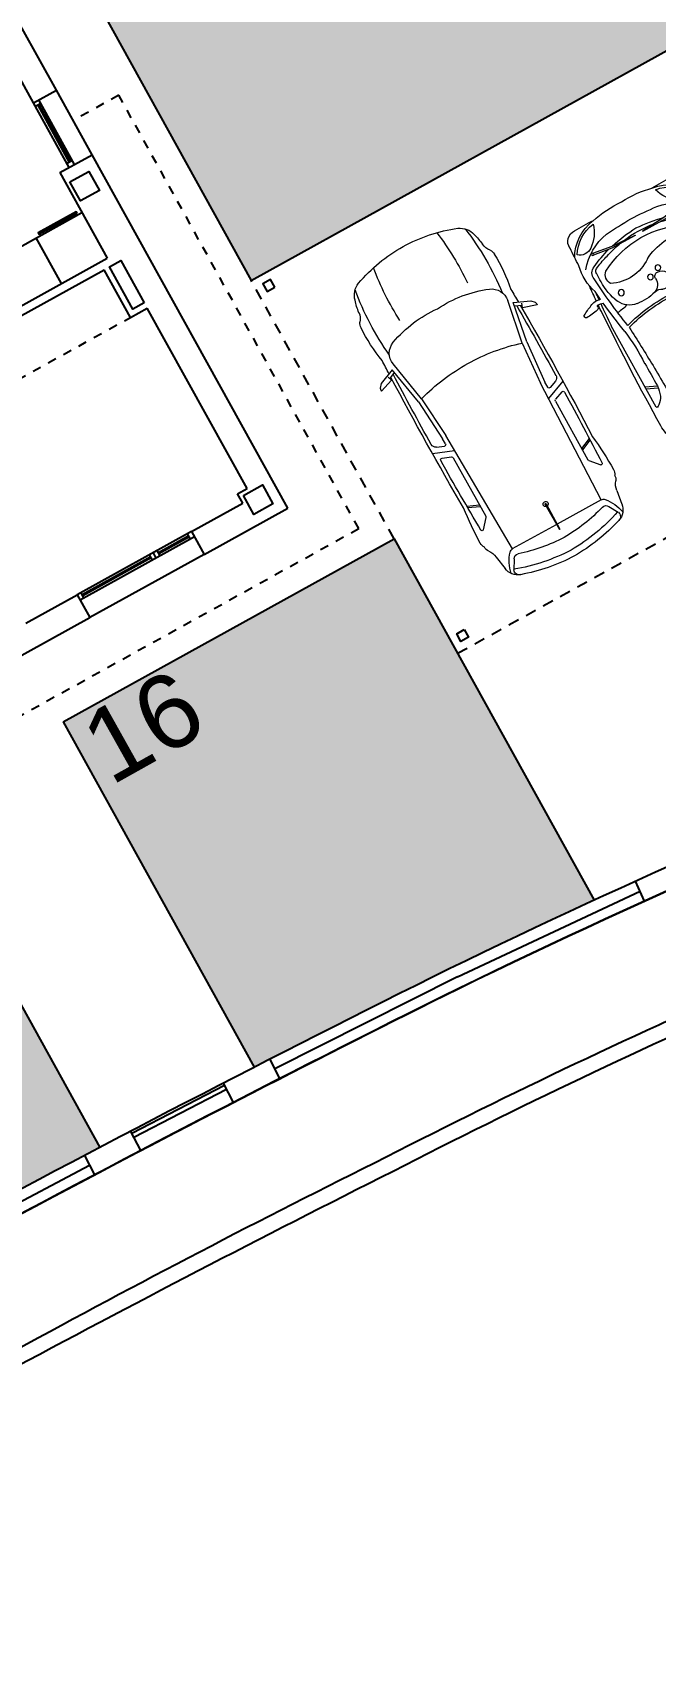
# Model space of a CAD drawing. Header units: millimetres. Extents: x 441061 to 442903, y 4515148 to 4515613.
# Drawn here: x 441686.06 to 441693.22, y 4515546.27 to 4515564.92 of the extents above; entities that cross this region are included whole.
import ezdxf
from ezdxf.enums import TextEntityAlignment as Align

# ---------------------------------------------------------------- set-up
doc = ezdxf.new("R2010")
doc.units = ezdxf.units.MM
doc.linetypes.add('RAYITAS', pattern=[0.375, 0.25, -0.125])
doc.layers.add('01_cesped', color=7, linetype='Continuous', true_color=0x659a66)
for name, color, linetype in [('01_mono BAJA', 2, 'Continuous'), ('01_piscinas', 254, 'Continuous'), ('01_proyección', 4, 'RAYITAS')]:
    doc.layers.add(name, color=color, linetype=linetype)
doc.layers.add('01_muebles_B', color=254, linetype='Continuous', lineweight=5)
doc.styles.add('Estilo1', font='swissel.ttf')

# ---------------------------------------------------------------- blocks, each defined once
blk = doc.blocks.new('A$C6A825EFA')
at = {"layer": '01_mono BAJA', "color": 254}
for p, q in [((1.1, 12.5, 0), (0, 12.5, 0)), ((0, 12.5, 0), (0, 7.855, 0)), ((1.1, 12.2, 0), (1.1, 12.5, 0)), ((1.1, 12.5, 0), (2.6, 12.5, 0)), ((3.7, 12.5, 0), (2.6, 12.5, 0)), ((2.6, 12.2, 0), (2.6, 12.5, 0)), ((1.1, 12.2, 0), (0.425, 12.2, 0)), ((0.425, 12.2), (0.425, 12.075)), ((1.1, 12.27, 0), (2.6, 12.27, 0)), ((1.1, 12.2, 0), (2.6, 12.2, 0)), ((1.15, 12.27, 0), (1.15, 12.2, 0)), ((1.15, 12.242, 0), (1.55, 12.242, 0)), ((1.15, 12.228, 0), (1.55, 12.228, 0)), ((1.55, 12.27, 0), (1.55, 12.2, 0)), ((1.6, 12.27, 0), (1.6, 12.2, 0)), ((1.65, 12.27, 0), (1.65, 12.2, 0)), ((1.65, 12.242, 0), (2.55, 12.242, 0)), ((1.65, 12.228, 0), (2.55, 12.228, 0)), ((2.55, 12.27, 0), (2.55, 12.2, 0)), ((3.275, 12.2, 0), (2.6, 12.2, 0)), ((0.3, 12.075, 0), (0.3, 9.705, 0)), ((0.425, 12.075), (0.3, 12.075)), ((0.52, 9.705, 0), (0.3, 9.705, 0)), ((0.52, 9.705, 0), (0.52, 9.08, 0)), ((3.4, 8.98, 0), (0.425, 8.98, 0)), ((0.425, 7.855, 0), (0.425, 8.98, 0)), ((3.4, 9.08, 0), (0.52, 9.08, 0)), ((1.025, 8.98, 0), (1.025, 8.38, 0)), ((3.4, 8.38, 0), (0.425, 8.38, 0)), ((0.425, 7.855, 0), (0, 7.855, 0)), ((0, 7.855, 0), (0, 7.005, 0)), ((0.23, 7.855, 0), (0.23, 7.005, 0)), ((0.3, 7.855, 0), (0.3, 7.005, 0)), ((0.23, 7.805, 0), (0.3, 7.805, 0)), ((0.258, 7.055, 0), (0.258, 7.805, 0)), ((0.272, 7.055, 0), (0.272, 7.805, 0)), ((0.3, 7.005, 0), (0, 7.005, 0)), ((0, 7.005, 0), (0, 3, 0)), ((0.23, 7.055, 0), (0.3, 7.055, 0)), ((0.3, 7.005, 0), (0.3, 5.055, 0))]:
    blk.add_line(p, q, dxfattribs=at)
for points in [[(0.375, 12.125), (0.125, 12.125), (0.125, 12.375), (0.375, 12.375), (0.375, 12.125)], [(0.375, 8.005), (0.125, 8.005), (0.125, 8.255), (0.375, 8.255), (0.375, 8.005)]]:
    blk.add_lwpolyline(points, close=True, dxfattribs=at)
at = {"layer": '01_mono BAJA', "color": 254, "elevation": 0}
for points in [[(0.3, 9.635), (0.45, 9.635), (0.45, 9.08), (0.3, 9.08)], [(0.478, 8.36), (0.478, 8.34), (0.978, 8.34), (0.978, 8.36)]]:
    blk.add_lwpolyline(points, close=True, dxfattribs=at)
at = {"layer": '01_proyección', "color": 120, "ltscale": 0.25}
blk.add_line((3.4, 9.705, 0), (0.52, 9.705, 0), dxfattribs=at)
at = {"layer": '01_proyección', "color": 120, "ltscale": 0.25, "elevation": 0}
blk.add_lwpolyline([(15.7, 7.405), (16.3, 7.405), (16.3, 13.1), (-0.6, 13.1), (-0.6, 7.405), (0, 7.405)], dxfattribs=at)
blk = doc.blocks.new('A$C0D711DC8')
at = {"layer": '01_muebles_B', "color": 254}
for p, q in [((10.733, 9.894), (9.764, 9.894)), ((10.493, 9.894), (10.545, 9.776)), ((10.515, 9.894), (10.567, 9.778)), ((9.004, 9.693), (9.038, 9.48)), ((9.056, 9.495), (9.026, 9.699)), ((9.038, 9.48), (9.054, 9.218)), ((9.056, 9.218), (9.056, 9.495)), ((9.054, 9.218), (9.056, 9.218)), ((9.038, 8.865), (9.054, 9.127)), ((9.054, 9.127), (9.056, 9.127)), ((9.056, 9.127), (9.056, 8.851)), ((9.004, 8.652), (9.038, 8.865)), ((9.056, 8.851), (9.026, 8.647)), ((9.546, 8.827), (9.494, 8.834)), ((9.546, 8.878), (9.495, 8.871)), ((9.614, 8.734), (9.614, 8.97)), ((9.634, 8.734), (9.634, 8.97)), ((10.493, 8.452), (10.545, 8.569)), ((10.515, 8.452), (10.567, 8.567)), ((10.733, 8.452), (9.764, 8.452))]:
    blk.add_line(p, q, dxfattribs=at)
for centre, radius in [((9.014, 9.701), 0.0121), ((9.51, 9.635), 0.0319), ((9.466, 9.173), 0.0297), ((9.514, 9.288), 0.0297), ((9.014, 8.645), 0.0121), ((9.417, 8.691), 0.0319)]:
    blk.add_circle(centre, radius, dxfattribs=at)
for centre, radius, start, end in [((10.167, 9.714), 0.738, 149.7434, 158.9846), ((9.544, 10.069), 0.023, 23.336, 131.4157), ((8.51, 10.147), 1.058, 348.7131, 356.2571), ((8.829, 9.758), 0.121, 83.4929, 184.381), ((9.185, 9.462), 0.48, 118.4979, 171.6974), ((9.142, 9.497), 0.403, 119.7279, 173.0139), ((9.122, 5.315), 4.571, 90.9016, 93.5003), ((9.503, 9.367), 0.611, 128.6532, 169.9617), ((8.847, 9.764), 0.126, 322.6544, 41.1658), ((9.178, 9.352), 0.549, 69.8978, 103.4423), ((9.94, 2.874), 7.047, 93.9115, 95.3212), ((8.751, 3.271), 6.625, 83.7996, 84.6711), ((10.975, -10.424), 20.353, 94.2603, 94.5093), ((9.619, 9.904), 0.16, 152.3452, 197.1649), ((9.518, 9.909), 0.0131, 69.95, 178.3297), ((9.777, 9.927), 0.273, 183.7214, 196.1025), ((9.94, 2.874), 7.047, 92.7044, 93.5361), ((10.975, -10.424), 20.353, 93.4112, 94.1277), ((8.751, 3.271), 6.625, 80.1778, 83.3742), ((9.525, 9.945), 0.0232, 265.4824, 347.7447), ((10.995, -17.873), 27.82, 90.1403, 92.8584), ((10.573, 9.974), 0.192, 294.6989, 323.0283), ((10.691, 9.894), 0.0501, 315.174, 347.3096), ((10.732, 9.885), 0.00831, 343.0311, 79.2932), ((11.29, 9.332), 0.611, 121.0895, 136.7388), ((10.906, 9.364), 0.584, 69.532, 87.9675), ((11.059, 9.742), 0.141, 86.8457, 126.696), ((11.101, 8.862), 1.022, 88.2888, 91.9327), ((11.185, 9.948), 0.0842, 206.7402, 257.6517), ((11.135, 9.81), 0.0644, 351.2386, 60.1485), ((10.942, 9.629), 2.236, 176.9311, 182.7066), ((8.653, 9.896), 0.361, 284.3027, 324.7225), ((10.509, 9.106), 1.518, 154.798, 163.8884), ((9.975, 9.34), 0.903, 155.1761, 164.735), ((10.144, 9.165), 1.038, 151.121, 207.6483), ((9.226, 9.718), 0.0964, 77.7254, 158.9302), ((9.211, 9.707), 0.057, 88.7397, 167.4182), ((9.265, 9.038), 0.727, 86.5634, 94.2004), ((9.314, 9.595), 0.107, 57.3841, 137.6524), ((8.819, 3.701), 6.126, 80.3818, 85.9978), ((9.306, 9.064), 0.701, 67.8757, 89.7559), ((8.958, 9.487), 0.459, 324.9496, 25.463), ((9.473, 9.516), 0.219, 7.735, 63.719), ((9.165, 9.803), 0.511, 341.8582, 355.871), ((11.471, 9.253), 1.7, 163.325, 182.6992), ((11.496, 9.248), 1.7, 163.325, 182.5468), ((12.246, 53.159), 43.488, 266.8642, 267.4858), ((10.175, 11.66), 1.884, 261.0449, 273.0528), ((10.459, 15.409), 5.634, 268.1287, 270.8789), ((12.021, 70.959), 61.269, 268.42618, 268.89057), ((10.529, 10.11), 0.334, 272.7892, 291.8342), ((14.417, 9.048), 3.64, 169.6671, 178.0415), ((14.417, 9.048), 3.62, 169.6671, 178.0415), ((10.894, 9.715), 0.0607, 143.7564, 193.2967), ((10.991, 9.25), 0.526, 73.7001, 105.481), ((10.903, 9.711), 0.0495, 146.1855, 196.1005), ((10.991, 9.25), 0.505, 69.1925, 104.8598), ((11.01, 9.2), 0.627, 72.4585, 97.9913), ((11.113, 9.698), 0.062, 14.8998, 65.8723), ((11.473, 9.762), 0.303, 189.085, 205.7225), ((10.241, 9.772), 0.959, 355.5054, 1.6982), ((11.352, 9.713), 0.156, 186.0058, 219.1392), ((9.808, 9.261), 1.13, 166.1566, 184.4621), ((10.25, 9.166), 1.218, 160.2257, 168.6391), ((9.185, 9.47), 0.511, 343.3936, 8.525), ((10.256, 9.278), 1.007, 354.015, 20.5105), ((10.287, 9.262), 1.007, 354.9224, 20.5105), ((17.649, 8.764), 8.777, 175.3636, 177.3327), ((10.509, 9.106), 1.518, 165.717, 177.48), ((10.25, 9.166), 1.218, 171.2453, 188.5682), ((9.808, 9.085), 1.13, 175.5379, 193.8434), ((17.649, 9.581), 8.777, 182.6673, 184.6364), ((10.509, 9.239), 1.518, 182.52, 194.283), ((9.904, 8.914), 0.65, 151.4841, 196.6746), ((9.552, 9.202), 0.047, 86.7847, 183.1724), ((9.6, 9.197), 0.0954, 178.5946, 241.3055), ((9.566, 9.362), 0.114, 263.9035, 340.5155), ((9.771, 9.295), 0.101, 164.9008, 216.3288), ((9.538, 9.188), 0.158, 330.3363, 17.3801), ((11.471, 9.093), 1.7, 177.3008, 196.675), ((11.496, 9.097), 1.7, 177.4532, 196.675), ((14.417, 9.297), 3.64, 181.9585, 190.3329), ((14.417, 9.297), 3.62, 181.9585, 190.3329), ((10.256, 9.068), 1.007, 339.4895, 5.985), ((10.287, 9.084), 1.007, 339.4895, 5.0776), ((9.492, 9.055), 0.098, 279.5997, 343.5492), ((9.498, 9.044), 0.0889, 349.0142, 50.9794), ((9.424, 9.265), 0.296, 301.9645, 328.2937), ((10.942, 8.716), 2.236, 177.2934, 183.0689), ((9.503, 8.978), 0.611, 190.0383, 231.3468), ((10.509, 9.239), 1.518, 196.1116, 205.202), ((10.25, 9.166), 1.218, 191.3609, 207.4845), ((9.528, 8.859), 0.101, 101.4545, 181.9236), ((9.525, 8.854), 0.0985, 178.6673, 249.1293), ((9.686, 8.849), 0.193, 142.3155, 213.2169), ((9.543, 8.902), 0.0241, 275.7304, 333.0283), ((9.543, 8.803), 0.0241, 26.9717, 84.2696), ((9.665, 8.855), 0.106, 119.0162, 160.5033), ((9.624, 8.97), 0.0104, 0, 180), ((9.185, 8.884), 0.48, 188.3026, 241.5021), ((9.142, 8.849), 0.403, 186.9861, 240.2721), ((8.653, 8.449), 0.361, 35.2775, 75.6973), ((8.847, 8.581), 0.126, 318.8342, 37.3456), ((9.25, 9.243), 0.672, 267.6901, 298.2478), ((9.346, 8.77), 0.149, 215.4424, 244.8998), ((9.507, 8.785), 0.232, 194.2372, 212.2618), ((9.285, 8.645), 0.0299, 337.3586, 32.1758), ((9.426, 8.595), 0.178, 39.093, 68.893), ((9.665, 8.849), 0.106, 199.4967, 240.9838), ((9.532, 8.677), 0.0451, 325.113, 43.0643), ((9.161, 8.546), 0.436, 2.9924, 17.9381), ((9.624, 8.734), 0.0104, 180, 0), ((11.473, 8.583), 0.303, 154.2775, 170.915), ((11.352, 8.632), 0.156, 140.8608, 173.9942), ((10.241, 8.573), 0.959, 358.3018, 4.4946), ((8.829, 8.587), 0.121, 175.619, 276.5071), ((9.226, 8.628), 0.0964, 201.0698, 282.2746), ((9.215, 8.619), 0.0486, 198.7488, 279.3616), ((8.819, 14.644), 6.126, 274.0022, 279.6182), ((9.299, 8.649), 0.0212, 220.8304, 310.3789), ((8.751, 15.074), 6.625, 275.3289, 276.2004), ((10.975, 28.769), 20.353, 265.4907, 265.7397), ((9.619, 8.441), 0.16, 162.8351, 207.6548), ((9.777, 8.418), 0.273, 163.8975, 176.2786), ((8.751, 15.074), 6.625, 276.6258, 279.8222), ((12.246, -34.814), 43.488, 92.5142, 93.1358), ((10.175, 6.685), 1.884, 86.9472, 98.9551), ((10.459, 2.936), 5.634, 89.1211, 91.8713), ((12.021, -52.613), 61.269, 91.10943, 91.57382), ((10.529, 8.236), 0.334, 68.1658, 87.2108), ((10.573, 8.372), 0.192, 36.9717, 65.3011), ((10.691, 8.451), 0.0501, 12.6904, 44.826), ((10.894, 8.63), 0.0607, 166.7033, 216.2436), ((11.29, 9.013), 0.611, 223.2612, 238.9105), ((10.991, 9.095), 0.526, 254.519, 286.2999), ((10.903, 8.634), 0.0495, 163.8995, 213.8145), ((10.991, 9.095), 0.505, 255.1402, 290.8075), ((11.01, 9.145), 0.627, 262.0087, 287.5415), ((11.059, 8.603), 0.141, 233.304, 273.1543), ((11.185, 8.397), 0.0842, 102.3483, 153.2598), ((11.113, 8.647), 0.062, 294.1277, 345.1002), ((11.135, 8.535), 0.0644, 299.8515, 8.7614), ((9.122, 13.031), 4.571, 266.4997, 269.0984), ((9.178, 8.993), 0.549, 256.5577, 290.1022), ((9.94, 15.472), 7.047, 264.6788, 266.0885), ((10.167, 8.631), 0.738, 201.0154, 210.2566), ((9.518, 8.436), 0.0131, 181.6703, 290.05), ((9.94, 15.472), 7.047, 266.4639, 267.2956), ((10.975, 28.769), 20.353, 265.8723, 266.5888), ((9.525, 8.401), 0.0232, 12.2553, 94.5176), ((8.51, 8.199), 1.058, 3.7429, 11.2869), ((10.995, 36.219), 27.82, 267.1416, 269.8597), ((10.732, 8.46), 0.00831, 280.7068, 16.9689), ((10.906, 8.982), 0.584, 272.0325, 290.468), ((11.101, 9.484), 1.022, 268.0673, 271.7112), ((9.544, 8.277), 0.023, 228.5843, 336.664)]:
    blk.add_arc(centre, radius, start, end, dxfattribs=at)
blk = doc.blocks.new('A$C392252A0')
at = {"layer": '01_muebles_B', "color": 254}
for p, q in [((9.876, 7.976), (9.791, 7.758)), ((10.715, 8.129), (10.705, 8.127)), ((10.705, 8.127), (10.752, 7.979)), ((10.738, 8.124), (10.715, 8.129)), ((10.775, 8.091), (10.738, 8.124)), ((10.752, 7.979), (10.798, 7.995)), ((10.773, 7.987), (10.809, 7.914)), ((10.846, 7.92), (10.775, 8.091)), ((8.499, 7.763), (8.397, 7.82)), ((8.605, 7.917), (8.455, 7.893)), ((9.019, 7.811), (8.92, 7.9)), ((9.731, 7.807), (9.031, 7.807)), ((9.201, 7.926), (9.149, 7.807)), ((9.219, 7.928), (9.166, 7.807)), ((9.784, 7.911), (9.748, 7.818)), ((9.913, 7.908), (9.882, 7.828)), ((9.898, 7.807), (9.958, 7.808)), ((10.418, 7.844), (9.958, 7.808)), ((10.418, 7.844), (10.846, 7.92)), ((10.43, 7.798), (10.894, 7.881)), ((8.599, 7.726), (9.971, 7.763)), ((8.599, 7.725), (8.599, 7.201)), ((10.43, 7.798), (9.971, 7.763)), ((8.839, 7.203), (8.537, 7.2)), ((8.537, 7.2), (8.537, 7.193)), ((8.839, 7.19), (8.537, 7.193)), ((8.599, 6.669), (8.599, 7.193)), ((8.499, 6.631), (8.397, 6.573)), ((8.599, 6.668), (9.971, 6.631)), ((9.876, 6.418), (9.791, 6.636)), ((10.43, 6.596), (9.971, 6.631)), ((8.605, 6.476), (8.455, 6.5)), ((9.019, 6.582), (8.92, 6.494)), ((9.731, 6.587), (9.031, 6.587)), ((9.201, 6.468), (9.149, 6.587)), ((9.219, 6.466), (9.166, 6.587)), ((9.784, 6.482), (9.748, 6.576)), ((9.913, 6.486), (9.882, 6.565)), ((9.898, 6.587), (9.958, 6.585)), ((10.418, 6.55), (9.958, 6.585)), ((10.418, 6.55), (10.846, 6.473)), ((10.43, 6.596), (10.894, 6.512)), ((10.773, 6.407), (10.809, 6.48)), ((10.846, 6.473), (10.775, 6.303)), ((10.705, 6.267), (10.752, 6.414)), ((10.775, 6.303), (10.738, 6.27)), ((10.752, 6.414), (10.798, 6.398)), ((10.715, 6.265), (10.705, 6.267)), ((10.738, 6.27), (10.715, 6.265))]:
    blk.add_line(p, q, dxfattribs=at)
for centre, radius, start, end in [((8.751, 7.888), 0.086, 87.4739, 128.6871), ((8.808, 7.907), 0.086, 87.4739, 128.6871), ((8.809, 4.809), 3.183, 82.5975, 89.9397), ((10.099, -28.508), 36.485, 88.9288, 91.3819), ((11.3, 6.178), 1.816, 87.2886, 100.1742), ((11.389, 7.907), 0.086, 51.3129, 92.5261), ((11.554, 8.112), 0.177, 231.3129, 264.0105), ((10.242, 7.158), 1.952, 160.298, 178.865), ((8.474, 7.733), 0.162, 96.7804, 161.7197), ((8.375, 7.769), 0.0561, 66.6468, 164.8738), ((8.295, 7.436), 0.435, 49.0196, 78.8841), ((8.586, 8.093), 0.177, 275.9895, 308.6871), ((8.929, 7.908), 0.0124, 91.7937, 220.4777), ((10.022, -29.576), 37.513, 90.3882, 91.6701), ((9.031, 7.824), 0.0177, 228.3547, 270), ((9.731, 7.824), 0.0177, 270, 338.7209), ((9.768, 7.918), 0.0177, 338.7209, 90.3882), ((9.897, 7.823), 0.0159, 158.7209, 271.5074), ((9.963, 7.889), 0.0531, 90.2143, 158.7209), ((10.099, -28.508), 36.45, 88.8997, 90.2143), ((10.099, -28.508), 36.485, 88.6181, 88.8592), ((10.925, 7.707), 0.177, 21.0532, 100.1701), ((11.313, 4.914), 2.974, 81.2806, 96.1737), ((11.467, 7.285), 0.654, 72.0531, 84.0105), ((11.619, 7.711), 0.203, 22.7994, 75.9629), ((10.216, 7.155), 1.997, 161.6598, 178.7983), ((10.276, 7.152), 1.836, 162.6109, 178.6018), ((8.473, 7.717), 0.0531, 342.7058, 60.706), ((8.545, 7.725), 0.0531, 0, 49.0196), ((8.43, 7.197), 2.089, 0, 16.7318), ((9.874, 7.302), 1.304, 355.3559, 21.0532), ((10.262, 7.197), 1.654, 0, 21.006), ((11.437, 4.633), 2.974, 81.5863, 93.456), ((10.216, 7.239), 1.997, 181.2017, 198.3402), ((10.242, 7.236), 1.952, 181.135, 199.702), ((10.276, 7.242), 1.836, 181.3982, 197.3891), ((8.839, 7.197), 0.0267, 193.7603, 166.2397), ((8.839, 7.197), 0.00662, 270, 90), ((8.43, 7.197), 2.089, 343.2682, 0), ((9.874, 7.091), 1.304, 338.9468, 4.6441), ((10.262, 7.197), 1.654, 338.994, 0), ((11.437, 9.761), 2.974, 266.544, 278.4137), ((8.295, 6.957), 0.435, 281.1159, 310.9804), ((8.473, 6.677), 0.0531, 299.294, 17.2942), ((8.545, 6.669), 0.0531, 310.9804, 0), ((10.925, 6.686), 0.177, 259.8299, 338.9468), ((8.474, 6.661), 0.162, 198.2803, 263.2196), ((8.375, 6.625), 0.0561, 195.1262, 293.3532), ((8.586, 6.3), 0.177, 51.3129, 84.0105), ((8.929, 6.486), 0.0124, 139.5223, 268.2063), ((10.022, 43.97), 37.513, 268.3299, 269.6118), ((9.031, 6.569), 0.0177, 90, 131.6453), ((9.731, 6.569), 0.0177, 21.2791, 90), ((9.768, 6.476), 0.0177, 269.6118, 21.2791), ((9.897, 6.571), 0.0159, 88.4926, 201.2791), ((9.963, 6.505), 0.0531, 201.2791, 269.7857), ((10.099, 42.902), 36.45, 269.7857, 271.1003), ((11.313, 9.479), 2.974, 263.8263, 278.7194), ((11.554, 6.282), 0.177, 95.9895, 128.6871), ((11.467, 7.108), 0.654, 275.9895, 287.9469), ((11.619, 6.682), 0.203, 284.0371, 337.2006), ((8.751, 6.506), 0.086, 231.3129, 272.5261), ((8.808, 6.487), 0.086, 231.3129, 272.5261), ((8.809, 9.584), 3.183, 270.0603, 277.4025), ((10.099, 42.902), 36.485, 268.6181, 271.0712), ((10.099, 42.902), 36.485, 271.1408, 271.3819), ((11.3, 8.215), 1.816, 259.8258, 272.7114), ((11.389, 6.487), 0.086, 267.4739, 308.6871)]:
    blk.add_arc(centre, radius, start, end, dxfattribs=at)

msp = doc.modelspace()

# ---------------------------------------------------------------- hatches: boundary and pattern name
at = {"layer": '01_cesped', "true_color": 0xc1d7c2}
h = msp.add_hatch(color=9, dxfattribs=at)
h.dxf.hatch_style = 1
h.paths.add_polyline_path([(441674.707, 4515569.263), (441676.161, 4515566.636), (441682.942, 4515570.389), (441683.959, 4515568.551), (441684.746, 4515568.987), (441688.573, 4515562.071), (441694.067, 4515565.111), (441689.671, 4515576.399), (441688.776, 4515576.043), (441688.15, 4515575.786), (441686.477, 4515575.085), (441684.979, 4515574.428), (441683.624, 4515573.812), (441681.967, 4515573.027), (441680.227, 4515572.16), (441678.191, 4515571.117), (441675.938, 4515569.931)])
h = msp.add_hatch(color=9, dxfattribs=at)
h.dxf.hatch_style = 1
h.paths.add_polyline_path([(441686.411, 4515556.994), (441690.217, 4515559.1), (441692.474, 4515555.022), (441692.511, 4515554.941), (441691.031, 4515554.241), (441689.785, 4515553.62), (441688.787, 4515553.113), (441688.609, 4515553.022)])
h = msp.add_hatch(color=9, dxfattribs=at)
h.dxf.hatch_style = 1
h.paths.add_polyline_path([(441682.671, 4515554.924), (441684.661, 4515556.025), (441686.834, 4515552.099), (441686.656, 4515552.009), (441685.509, 4515551.396), (441684.826, 4515551.029)])

# ---------------------------------------------------------------- linework, layer by layer
at = {"layer": '01_piscinas'}
for p, q in [((441684.746, 4515568.987), (441688.573, 4515562.071)), ((441688.573, 4515562.071), (441694.067, 4515565.111)), ((441686.411, 4515556.994), (441690.217, 4515559.1)), ((441690.217, 4515559.1), (441692.517, 4515554.944)), ((441686.411, 4515556.994), (441688.609, 4515553.022)), ((441684.661, 4515556.025), (441686.834, 4515552.099)), ((441690.946, 4515554.061), (441693.044, 4515555.047)), ((441693.096, 4515554.934), (441692.992, 4515555.161)), ((441690.946, 4515554.061), (441688.844, 4515553.003)), ((441688.787, 4515553.113), (441688.901, 4515552.893)), ((441687.2, 4515552.263), (441688.265, 4515552.816)), ((441688.253, 4515552.839), (441688.368, 4515552.617)), ((441687.223, 4515552.219), (441688.288, 4515552.772)), ((441687.188, 4515552.285), (441687.303, 4515552.064)), ((441685.566, 4515551.292), (441686.713, 4515551.898)), ((441686.656, 4515552.009), (441686.771, 4515551.787))]:
    msp.add_line(p, q, dxfattribs=at)
for points in [[(441664.069, 4515539.274), (441674.592, 4515545.081), (441681.591, 4515548.954, -0.013397), (441690.959, 4515553.929, -0.04126), (441704.793, 4515559.301, -0.013987), (441716.066, 4515562.042, -0.013983), (441721.941, 4515562.907, -0.020078), (441724.945, 4515563.142), (441725.041, 4515563.16), (441724.256, 4515566.003), (441723.634, 4515570.037), (441723.051, 4515574.932), (441723.377, 4515587.287), (441723.578, 4515601.364), (441723.705, 4515607.428), (441723.579, 4515607.443), (441712.641, 4515608.049), (441703.806, 4515608.587, 0.022373), (441693.831, 4515608.929, 0.031319), (441683.003, 4515608.135, 0.030707), (441672.534, 4515606.098, -0.006248)], [(441664.442, 4515537.896), (441675.26, 4515543.88), (441681.238, 4515547.193, -0.008549), (441685.864, 4515549.77, -0.009625), (441690.125, 4515551.992, -0.031041), (441698.999, 4515555.868, -0.039306), (441707.566, 4515558.616, -0.015472), (441716.436, 4515560.692, -0.011587), (441722.083, 4515561.54, -0.021604), (441726.029, 4515561.867)], [(441726.093, 4515561.704, 0.016078), (441722.098, 4515561.353, 0.014889), (441715.422, 4515560.347, 0.015308), (441706.635, 4515558.211, 0.035254), (441699.062, 4515555.712, 0.03043), (441690.204, 4515551.825, 0.013419), (441681.312, 4515547.051), (441675.346, 4515543.723), (441663.565, 4515537.246)]]:
    msp.add_lwpolyline(points, format="xyb", dxfattribs=at)
for points in [[(441688.845, 4515561.993), (441688.797, 4515562.08), (441688.709, 4515562.032), (441688.758, 4515561.944)], [(441691.024, 4515558.055), (441691.072, 4515557.968), (441690.985, 4515557.919), (441690.936, 4515558.007)]]:
    msp.add_lwpolyline(points, close=True, dxfattribs=at)
for centre, radius, start, end in [((441730.371, 4515472.934), 90.074, 106.49681, 115.94743), ((441730.371, 4515472.934), 90.324, 111.51828, 115.94811), ((441779.097, 4515376.657), 198.224, 116.43573, 118.39694), ((441779.097, 4515376.657), 197.974, 116.43604, 118.43241)]:
    msp.add_arc(centre, radius, start, end, dxfattribs=at)
at = {"layer": '01_proyección', "color": 120, "linetype": 'RAYITAS', "ltscale": 0.5}
for p, q in [((441690.217, 4515559.1), (441688.573, 4515562.071)), ((441690.946, 4515557.783), (441695.758, 4515560.446))]:
    msp.add_line(p, q, dxfattribs=at)

# ---------------------------------------------------------------- block references
at = {"layer": '01_mono BAJA', "rotation": 208.9585834453381}
msp.add_blockref('A$C6A825EFA', (441682.942, 4515570.389, 0), dxfattribs=at)
at = {"layer": '01_piscinas', "xscale": -1.1, "yscale": 1.1, "zscale": 1.1}
for name, p, rotation in [('A$C0D711DC8', (441697.036, 4515576.214), 118.9585965534582), ('A$C392252A0', (441689.74, 4515547.158), 298.9585965534582)]:
    msp.add_blockref(name, p, dxfattribs=dict(at, rotation=rotation))

# ---------------------------------------------------------------- texts
at = {"layer": '01_piscinas', "color": 251, "style": 'Estilo1', "text_generation_flag": 6}
msp.add_text('16', height=0.8486, rotation=209.2544, dxfattribs=at).set_placement((441687.533, 4515556.575), align=Align.CENTER)

doc.saveas('drawing.dxf')
